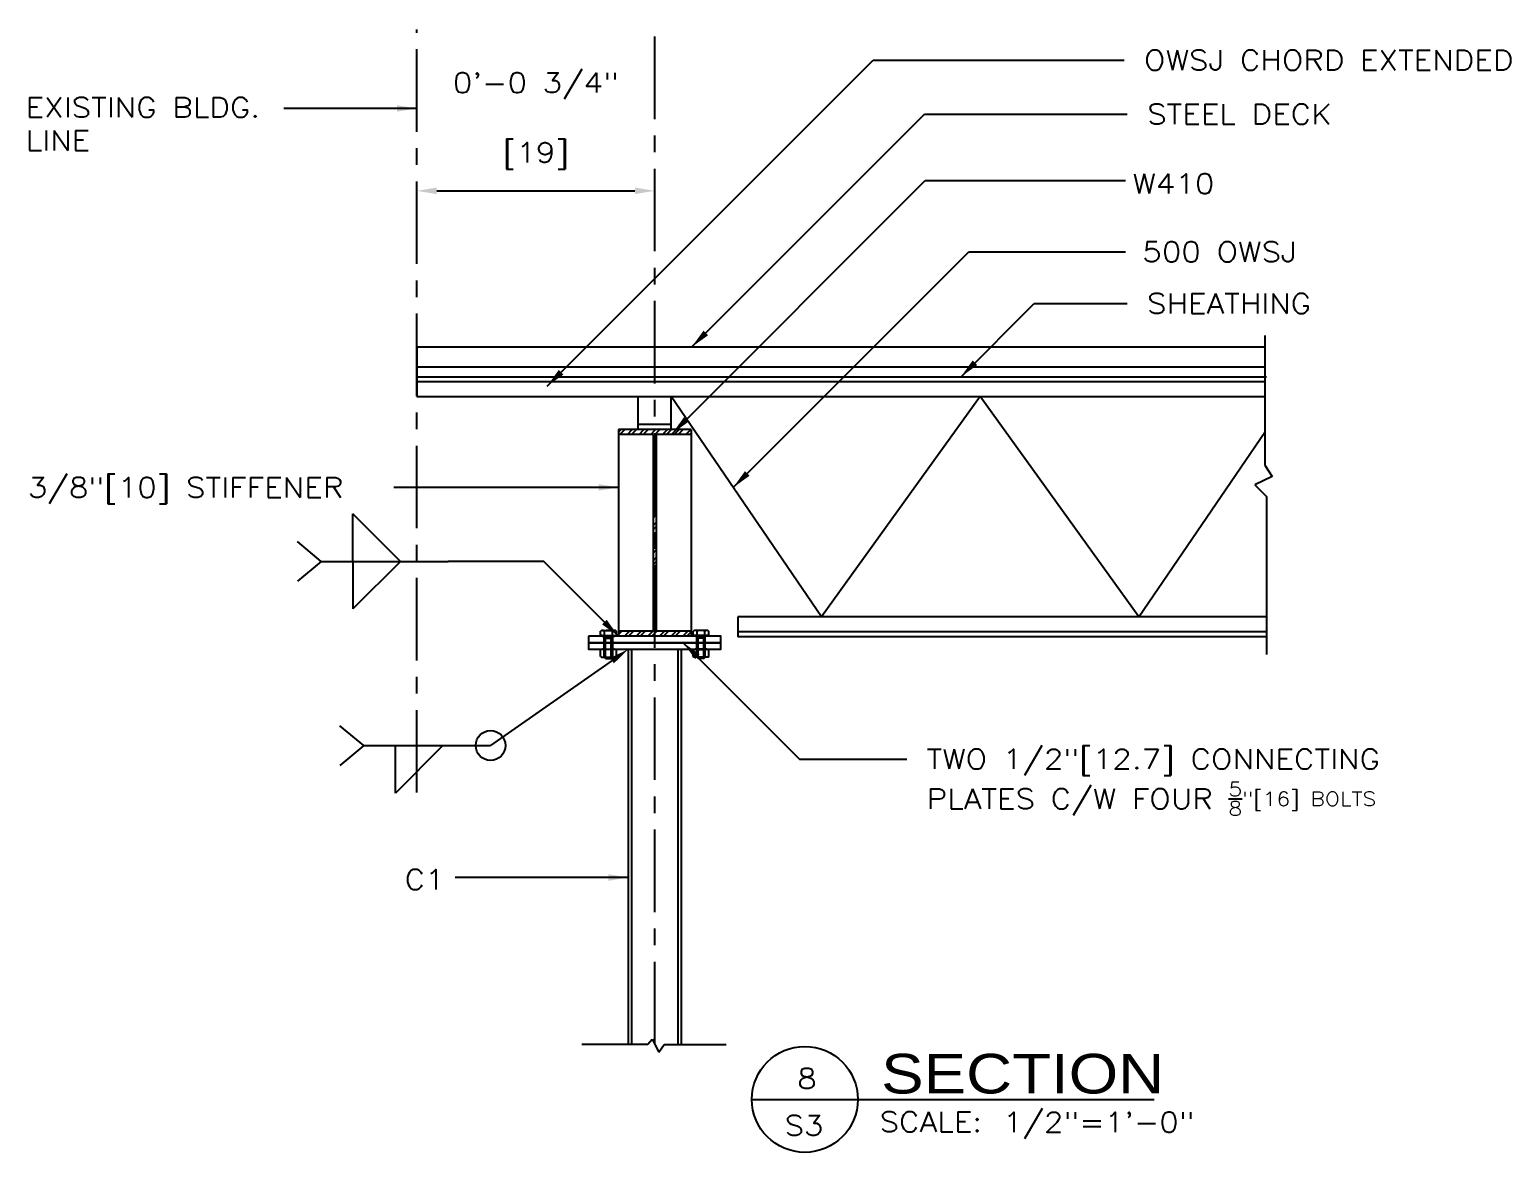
# Model space of a CAD drawing. Header units: inches. Extents: x -44 to 9761, y -1166 to 3580.
# Drawn here: x 9011.6 to 9123.7, y 3167.4 to 3252.4 of the extents above; entities that cross this region are included whole.
import ezdxf
from ezdxf.enums import TextEntityAlignment as Align

# ---------------------------------------------------------------- set-up
doc = ezdxf.new("R2010")
doc.units = ezdxf.units.IN
doc.header["$MEASUREMENT"] = 0
doc.linetypes.add('CENTER', pattern=[2, 1.25, -0.25, 0.25, -0.25])
doc.layers.get('0').update_dxf_attribs({"linetype": 'CONTINUOUS'})
doc.layers.get('DEFPOINTS').update_dxf_attribs({"linetype": 'CONTINUOUS'})
for name, color, linetype in [('C-241-1', 241, 'CONTINUOUS'), ('Center', 251, 'CENTER'), ('L1', 1, 'CONTINUOUS'), ('L131', 131, 'CONTINUOUS'), ('LAYER131A', 131, 'CONTINUOUS'), ('LAYER15A', 15, 'CONTINUOUS'), ('Section_Sheathing', 150, 'CONTINUOUS'), ('Struc_Plan_Dim', 5, 'CONTINUOUS'), ('Struc_Section_Bolt', 2, 'CONTINUOUS'), ('Struc_Section_BP', 135, 'CONTINUOUS'), ('Struc_Section_Steel', 11, 'CONTINUOUS'), ('Struc_Steel_Beam', 22, 'CONTINUOUS'), ('Struc_Steel_Joist', 21, 'CONTINUOUS'), ('TEXT131', 131, 'CONTINUOUS')]:
    doc.layers.add(name, color=color, linetype=linetype)
doc.styles.add('ROMANS', font='ROMANS.SHX', dxfattribs={"width": 0.8})
doc.styles.add('ROMANS-115', font='romans.shx', dxfattribs={"width": 1.15})
doc.styles.add('SANS-80', font='sanss___.ttf', dxfattribs={"width": 0.8})
doc.dimstyles.new('Copy of 12-ROMANS-115-PS-BPV', dxfattribs={"dimtxt": 0.0625, "dimasz": 0.0625, "dimexe": 0.0625, "dimexo": 0.0625, "dimgap": 0.0625, "dimtad": 1, "dimdec": 4, "dimlfac": 24, "dimzin": 1, "dimdsep": 46, "dimlunit": 4, "dimtxsty": 'ROMANS-115', "dimcen": 0.0625, "dimclrd": 256, "dimclre": 256, "dimclrt": 256, "dimadec": 0, "dimazin": 0, "dimtfac": 1, "dimtdec": 4, "dimtofl": 0, "dimtmove": 0, "dimatfit": 0, "dimfxl": 1, "dimfrac": 2, "dimtolj": 1, "dimtzin": 0, "dimarcsym": 0})

# ---------------------------------------------------------------- blocks, each defined once
blk = doc.blocks.new('W410x39(W16x26)')
at = {"layer": 'Struc_Steel_Beam'}
h = blk.add_hatch(dxfattribs=at)
h.set_pattern_fill('STEEL', color=131, scale=5, style=0)
h.set_pattern_definition([(45, (0, 0), (-0.44194174, 0.44194174), []), (45, (0, 0.3125), (-0.44194174, 0.44194174), [])])
h.paths.add_polyline_path([(1369.86, 1185.18), (1364.36, 1185.18), (1364.36, 1184.81), (1366.98, 1184.81), (1366.98, 1169.93), (1364.36, 1169.93), (1364.36, 1169.56), (1369.86, 1169.56), (1369.86, 1169.93), (1367.23, 1169.93), (1367.23, 1184.81), (1369.86, 1184.81)])
for p, q in [((1369.86, 1185.18), (1364.36, 1185.18)), ((1364.36, 1185.18), (1364.36, 1184.81)), ((1366.98, 1184.81), (1364.36, 1184.81)), ((1366.98, 1184.81), (1366.98, 1169.93)), ((1367.23, 1184.81), (1367.23, 1169.93)), ((1369.86, 1184.81), (1367.23, 1184.81)), ((1369.86, 1185.18), (1369.86, 1184.81)), ((1366.98, 1169.93), (1364.36, 1169.93)), ((1364.36, 1169.93), (1364.36, 1169.56)), ((1369.86, 1169.93), (1367.23, 1169.93)), ((1369.86, 1169.93), (1369.86, 1169.56)), ((1369.86, 1169.56), (1364.36, 1169.56))]:
    blk.add_line(p, q, dxfattribs=at)
blk = doc.blocks.new('Hex Nut - 10 mm side')
at = {"color": 0, "linetype": 'Continuous'}
for p, q in [((-9.2, -6.8), (-9.2, 6.8)), ((-0.7, 9.1), (-8.5, 9.1)), ((-0.7, 4.5), (-8.5, 4.5)), ((0, -6.8), (0, 6.8)), ((-0.7, -4.5), (-8.5, -4.5)), ((-0.7, -9.1), (-8.5, -9.1))]:
    blk.add_line(p, q, dxfattribs=at)
for centre, radius, start, end in [((-5, 6.8), 4.19, 147.1328, 212.8672), ((6.6, 0), 15.7, 163.2214, 196.7786), ((-4.2, 6.8), 4.19, 327.1328, 32.8672), ((-15.7, 0), 15.7, 343.2214, 16.7787), ((-5, -6.8), 4.19, 147.1328, 212.8672), ((-4.2, -6.8), 4.19, 327.1328, 32.8672)]:
    blk.add_arc(centre, radius, start, end, dxfattribs=at)
blk = doc.blocks.new('Title-section')
at = {"layer": 'LAYER15A'}
blk.add_line((-2.066, -7.538), (-0.7979, -7.538), dxfattribs=at)
blk.add_circle((-1.899, -7.538), 0.167, dxfattribs=at)
at = {"layer": 'L131', "style": 'ROMANS', "width": 1.15}
blk.add_text('SCALE:', height=0.0625, dxfattribs=at).set_placement((-1.6635, -7.64))
for tag, p in [('TITLE_NO.', (-1.8925, -7.5036)), ('SHEET_NO.', (-1.9016, -7.6515))]:
    blk.add_attdef(tag, text='', height=0.0625, dxfattribs=at).set_placement(p, align=Align.CENTER)
blk.add_attdef('SCALE', (-1.2742, -7.641), '', height=0.0625, dxfattribs=at)
at = {"layer": 'TEXT131', "style": 'SANS-80', "width": 1.15}
blk.add_text('SECTION', height=0.125, dxfattribs=at).set_placement((-1.6583, -7.5194))
blk = doc.blocks.new('*D83')
at = {"layer": 'DEFPOINTS', "color": 0, "transparency": 16777216}
for p in [(9058.91, 3240.19), (9040.91, 3238.28), (9058.91, 3238.28)]:
    blk.add_point(p, dxfattribs=at)
at = {"layer": 'Struc_Plan_Dim', "lineweight": -2, "transparency": 16777216}
blk.add_line((9042.41, 3240.19), (9057.41, 3240.19), dxfattribs=at)
at = {"layer": 'Struc_Plan_Dim', "transparency": 16777216}
for points in [[(9042.41, 3240.44), (9042.41, 3239.94), (9040.91, 3240.19)], [(9057.41, 3240.44), (9057.41, 3239.94), (9058.91, 3240.19)]]:
    blk.add_solid(points, dxfattribs=at)
at = {"layer": 'Struc_Plan_Dim', "transparency": 16777216, "char_height": 1.5, "attachment_point": 5, "style": 'ROMANS-115'}
for s, insert in [('\\A1;0\'-0 3/4"', (9049.91, 3248.12)), ('\\A1;[19]', (9049.91, 3242.84))]:
    blk.add_mtext(s, dxfattribs=dict(at, insert=insert))

msp = doc.modelspace()

# ---------------------------------------------------------------- linework, layer by layer
at = {"layer": 'C-241-1', "ltscale": 0.05}
for p, q in [((9054.81208, 3206.54006), (9054.81208, 3206.88549)), ((9054.81208, 3206.54006), (9056.00526, 3206.54006)), ((9054.93721, 3206.54006), (9054.81208, 3206.54006)), ((9054.93721, 3206.50131), (9054.93721, 3206.54006)), ((9054.93721, 3206.50131), (9055.88013, 3206.50131)), ((9054.96123, 3206.92949), (9055.85612, 3206.92949)), ((9055.08575, 3206.35599), (9055.73159, 3206.35599)), ((9055.11037, 3206.54006), (9055.11037, 3206.88549)), ((9055.70697, 3206.54006), (9055.70697, 3206.88549)), ((9055.88013, 3206.54006), (9056.00526, 3206.54006)), ((9055.88013, 3206.50131), (9055.88013, 3206.54006)), ((9056.00526, 3206.54006), (9056.00526, 3206.88549)), ((9061.81208, 3206.54006), (9061.81208, 3206.88549)), ((9063.00526, 3206.54006), (9061.81208, 3206.54006)), ((9061.93721, 3206.54006), (9061.81208, 3206.54006)), ((9061.93721, 3206.50131), (9061.93721, 3206.54006)), ((9062.88013, 3206.50131), (9061.93721, 3206.50131)), ((9062.85612, 3206.92949), (9061.96123, 3206.92949)), ((9062.73159, 3206.35599), (9062.08575, 3206.35599)), ((9062.11037, 3206.54006), (9062.11037, 3206.88549)), ((9062.70697, 3206.54006), (9062.70697, 3206.88549)), ((9062.88013, 3206.54006), (9063.00526, 3206.54006)), ((9062.88013, 3206.50131), (9062.88013, 3206.54006)), ((9063.00526, 3206.54006), (9063.00526, 3206.88549)), ((9055.08575, 3204.90068), (9055.73159, 3204.90068)), ((9055.19232, 3204.79412), (9055.08575, 3204.90068)), ((9055.19232, 3204.79412), (9055.62502, 3204.79412)), ((9055.62502, 3204.79412), (9055.73159, 3204.90068)), ((9062.73159, 3204.90068), (9062.08575, 3204.90068)), ((9062.19232, 3204.79412), (9062.08575, 3204.90068)), ((9062.62502, 3204.79412), (9062.19232, 3204.79412)), ((9062.62502, 3204.79412), (9062.73159, 3204.90068))]:
    msp.add_line(p, q, dxfattribs=at)
at = {"layer": 'C-241-1', "ltscale": 0.5}
for p, q in [((9055.08575, 3204.90068), (9055.08575, 3206.50131)), ((9055.19232, 3204.90068), (9055.19232, 3206.35599)), ((9055.62502, 3204.90068), (9055.62502, 3206.35599)), ((9055.73159, 3204.90068), (9055.73159, 3206.50131)), ((9062.08575, 3204.90068), (9062.08575, 3206.50131)), ((9062.19232, 3204.90068), (9062.19232, 3206.35599)), ((9062.62502, 3204.90068), (9062.62502, 3206.35599)), ((9062.73159, 3204.90068), (9062.73159, 3206.50131))]:
    msp.add_line(p, q, dxfattribs=at)
at = {"layer": 'C-241-1', "ltscale": 0.05}
for centre, radius, start, end in [((9054.96123, 3206.65467), 0.27482, 57.13278, 122.86722), ((9055.40867, 3205.89616), 1.03333, 73.22135, 106.77865), ((9055.85612, 3206.65467), 0.27482, 57.13278, 122.86722), ((9061.96123, 3206.65467), 0.27482, 57.13278, 122.86722), ((9062.40867, 3205.89616), 1.03333, 73.22135, 106.77865), ((9062.85612, 3206.65467), 0.27482, 57.13278, 122.86722)]:
    msp.add_arc(centre, radius, start, end, dxfattribs=at)
at = {"layer": 'Center', "ltscale": 5}
for p, q in [((9040.90867, 3194.65593), (9040.90867, 3252.38739)), ((9058.90867, 3175.61473), (9058.90867, 3252.38739))]:
    msp.add_line(p, q, dxfattribs=at)
at = {"layer": 'L1'}
for p, q in [((9105.06624, 3229.2402), (9105.06624, 3219.43582)), ((9105.06624, 3219.43582), (9105.64238, 3218.57253)), ((9105.64238, 3218.57253), (9104.32197, 3217.95748)), ((9104.32197, 3217.95748), (9105.19841, 3217.06567)), ((9105.19841, 3217.06567), (9105.19841, 3205.11798))]:
    msp.add_line(p, q, dxfattribs=at)
at = {"layer": 'LAYER131A'}
for p, q in [((9056.90867, 3205.50131), (9056.90867, 3175.62465)), ((9060.90867, 3205.50131), (9060.90867, 3175.59768))]:
    msp.add_line(p, q, dxfattribs=at)
at = {"layer": 'Section_Sheathing', "ltscale": 2}
for p, q in [((9040.90867, 3226.12631), (9040.90867, 3228.37631)), ((9040.90867, 3228.37631), (9105.06624, 3228.37631)), ((9040.90867, 3226.87631), (9105.06624, 3226.87631)), ((9040.90867, 3226.12631), (9105.19841, 3226.12631)), ((9053.40296, 3175.62465), (9058.37993, 3175.62465)), ((9058.37993, 3175.62465), (9058.70392, 3176.00229)), ((9058.70392, 3176.00229), (9059.21693, 3175.03122)), ((9059.21693, 3175.03122), (9059.62193, 3175.59768)), ((9059.62193, 3175.59768), (9064.32825, 3175.59768))]:
    msp.add_line(p, q, dxfattribs=at)
at = {"layer": 'Section_Sheathing'}
msp.add_line((9040.90867, 3228.37631), (9040.90867, 3224.62631), dxfattribs=at)
at = {"layer": 'Struc_Section_Bolt'}
for p, q in [((9036.06942, 3212.15311), (9036.06942, 3215.75311)), ((9039.66941, 3212.15311), (9036.06942, 3215.75311)), ((9033.66941, 3212.15311), (9031.86941, 3213.65311)), ((9033.66941, 3212.15311), (9031.86941, 3210.65311)), ((9033.66941, 3212.15311), (9043.26942, 3212.15311)), ((9036.06942, 3212.15311), (9036.06942, 3208.55311)), ((9039.66941, 3212.15311), (9036.06942, 3208.55311)), ((9055.67899, 3204.64231), (9046.4876, 3198.22167)), ((9036.8876, 3198.22167), (9035.0876, 3199.72167)), ((9036.8876, 3198.22167), (9035.0876, 3196.72167)), ((9036.8876, 3198.22167), (9046.4876, 3198.22167)), ((9039.2876, 3194.62167), (9039.2876, 3198.22167)), ((9042.8876, 3198.22167), (9039.2876, 3194.62167))]:
    msp.add_line(p, q, dxfattribs=at)
msp.add_circle((9046.4876, 3198.22167), 1.125, dxfattribs=at)
msp.add_solid([(9055.53582, 3204.84726), (9055.82215, 3204.43736), (9056.90867, 3205.50131)], dxfattribs=at)
at = {"layer": 'Struc_Section_BP', "ltscale": 2}
for p, q in [((9056.15867, 3221.75131), (9056.15867, 3206.87631)), ((9061.65867, 3221.75131), (9061.65867, 3206.87631))]:
    msp.add_line(p, q, dxfattribs=at)
for points in [[(9053.90867, 3206.50131), (9053.90867, 3206.00131), (9063.90867, 3206.00131), (9063.90867, 3206.50131)], [(9053.90867, 3206.00131), (9053.90867, 3205.50131), (9063.90867, 3205.50131), (9063.90867, 3206.00131)]]:
    msp.add_lwpolyline(points, close=True, dxfattribs=at)
at = {"layer": 'Struc_Section_Steel', "ltscale": 10}
for p, q in [((9057.15867, 3205.50131), (9057.15867, 3175.62465)), ((9060.65867, 3205.50131), (9060.65867, 3175.59768))]:
    msp.add_line(p, q, dxfattribs=at)
at = {"layer": 'Struc_Steel_Joist'}
for p, q in [((9040.90867, 3226.12631), (9101.36586, 3226.12631)), ((9040.90867, 3225.75131), (9105.06624, 3225.75131)), ((9040.90867, 3224.62631), (9105.06624, 3224.62631)), ((9057.65867, 3222.12631), (9057.65867, 3224.62631)), ((9071.53367, 3207.94631), (9060.15867, 3224.62631)), ((9060.15867, 3222.12631), (9060.15867, 3224.62631)), ((9083.53367, 3224.62631), (9071.53367, 3207.94631)), ((9095.53367, 3207.94631), (9083.53367, 3224.62631)), ((9060.15867, 3222.50131), (9057.65867, 3222.50131)), ((9060.15867, 3222.12631), (9057.65867, 3222.12631)), ((9095.53367, 3207.94631), (9105.06624, 3221.92461)), ((9105.19841, 3207.94631), (9065.19452, 3207.94631)), ((9065.19452, 3207.94631), (9065.19452, 3206.44631)), ((9105.19841, 3206.82131), (9065.19452, 3206.82131)), ((9105.19841, 3206.44631), (9065.19452, 3206.44631))]:
    msp.add_line(p, q, dxfattribs=at)

# ---------------------------------------------------------------- block references
at = {"layer": 'C-241-1', "ltscale": 0.05, "yscale": 0.0656166666658464}
for p, xscale, zscale, rotation in [((9055.40867, 3204.90068), 0.0656166666658464, 0.0656166666658464, 270), ((9062.40867, 3204.90068), -0.0656166666658464, 0.0656166666666667, 90)]:
    msp.add_blockref('Hex Nut - 10 mm side', p, dxfattribs=dict(at, xscale=xscale, zscale=zscale, rotation=rotation))
at = {"layer": 'Struc_Plan_Dim', "xscale": 24.00000000000001, "yscale": 24.00000000000001, "zscale": 24.00000000000001}
msp.add_blockref('Title-section', (9115.84406, 3352.35859), dxfattribs=at).add_auto_attribs({'TITLE_NO.': '8', 'SHEET_NO.': 'S3', 'SCALE': '1/2"=1\'-0"'})
at = {"layer": 'Struc_Section_Steel'}
msp.add_blockref('W410x39(W16x26)', (7691.80087, 2036.94621), dxfattribs=at)

# ---------------------------------------------------------------- texts
at = {"layer": 'Struc_Plan_Dim', "char_height": 1.5, "style": 'ROMANS-115'}
for s, insert, attachment_point in [('OWSJ CHORD EXTENDED', (9095.93686, 3250.82874), 1), ('EXISTING BLDG.\\PLINE', (9011.31002, 3247.25379), 1), ('\\A1;STEEL DECK', (9096.16723, 3246.74473), 1), ('\\A1;W410', (9095.06255, 3241.4834), 1), ('\\A1;500 OWSJ', (9095.80576, 3236.3256), 1), ('SHEATHING', (9096.16325, 3232.41036), 1), ('\\A1;3/8"[10] STIFFENER', (9011.46566, 3218.49927), 1), ('\\A1;TWO 1/2"[12.7] CONNECTING\\PPLATES C/W FOUR \\H0.7x;\\S5/8;"[16] BOLTS', (9079.48682, 3197.94747), 1), ('C1', (9043.00299, 3188.08564), 6)]:
    msp.add_mtext(s, dxfattribs=dict(at, insert=insert, attachment_point=attachment_point))

# ---------------------------------------------------------------- dimensions: what is measured, and where the dimension line sits
at = {"layer": 'Struc_Plan_Dim'}
dim = msp.add_linear_dim(base=(9058.90867, 3240.1936), p1=(9040.90867, 3238.27661), p2=(9058.90867, 3238.27661), dimstyle='Copy of 12-ROMANS-115-PS-BPV', override={"dimscale": 24, "dimlfac": 0.041667, "dimpost": '\\X', "dimse1": 1, "dimse2": 1}, dxfattribs=at)
dim.commit()
dim.dimension.update_dxf_attribs({"geometry": '*D83', "text_midpoint": (9049.90867, 3245.47932)})

# ---------------------------------------------------------------- leaders
for points in [[(9050.76018, 3225.40262), (9075.43631, 3250.07874), (9094.43686, 3250.07874)], [(9040.90867, 3246.42169), (9030.84838, 3246.42169)], [(9061.71538, 3228.37631), (9079.33381, 3245.99473), (9094.66723, 3245.99473)], [(9060.24307, 3221.8365), (9079.38445, 3240.97355), (9094.52285, 3240.97355)], [(9064.85129, 3217.74517), (9082.68172, 3235.5756), (9094.54543, 3235.5756)], [(9082.08648, 3226.12631), (9087.62053, 3231.66036), (9094.66325, 3231.66036)], [(9056.15867, 3217.74927), (9039.16923, 3217.74927)], [(9061.07345, 3206.00131), (9069.87729, 3197.19747), (9077.98682, 3197.19747)], [(9056.90867, 3188.23206), (9043.81006, 3188.23206)]]:
    msp.add_leader(points, dimstyle='Copy of 12-ROMANS-115-PS-BPV', override={"dimscale": 24, "dimgap": 0.0625, "dimtad": 0, "dimlfac": 0.041667, "dimse1": 1, "dimse2": 1}, dxfattribs=at)
at = {"layer": 'Struc_Section_Bolt'}
msp.add_leader([(9056.15867, 3206.50131), (9050.50687, 3212.15311), (9043.26942, 3212.15311)], dimstyle='Copy of 12-ROMANS-115-PS-BPV', override={"dimscale": 24, "dimgap": 0.0625, "dimtad": 0, "dimlfac": 0.041667, "dimse1": 1, "dimse2": 1}, dxfattribs=at)

doc.saveas('drawing.dxf')
